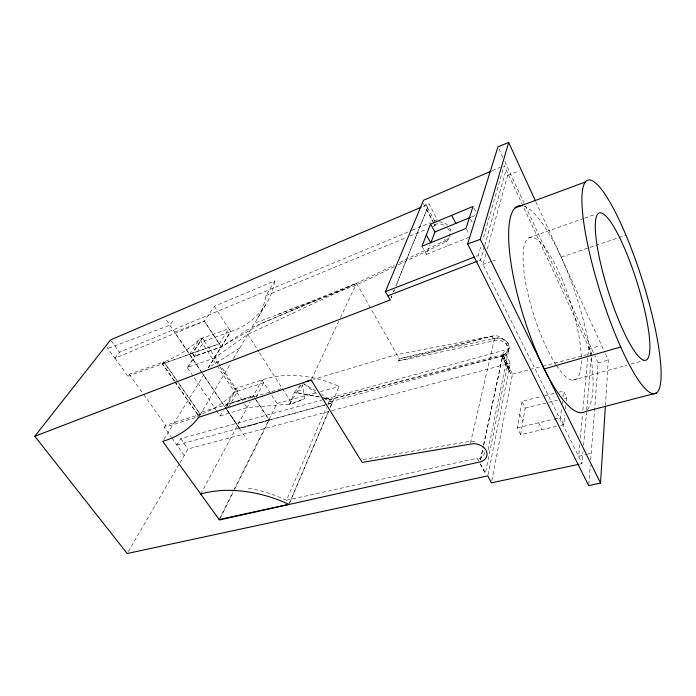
<?xml version="1.0" encoding="UTF-8"?>
<svg xmlns="http://www.w3.org/2000/svg" width="696" height="696" viewBox="0 0 696 696"><rect width="100%" height="100%" fill="white"/><g stroke="black" fill="none" stroke-linecap="round" stroke-linejoin="round"><path stroke-width="0.52" stroke-dasharray="3.48 2.61" d="M605.433 405.359L608.295 360.058L605.155 353.194M588.79 484.607L590.286 465.215M590.704 459.838L598.177 362.903L594.993 356.03M302.125 384.792L301.716 389.882L297.244 391.222L296.444 392.683L320.491 397.094L294.425 392.24L289.649 404.159L304.57 398.704L302.586 384.879M579.881 464.102L581.987 463.649L583.03 451.774M583.596 445.292L586.615 410.718M586.711 409.639L591.626 353.472L504.208 165.544L482.693 240.033M579.725 444.518L578.628 456.315L581.987 463.649M580.316 438.08L582.5 414.485M582.891 410.188L588.764 346.738M560.576 425.404L563.682 424.682L564.769 415.26M565.483 409.057L565.952 405.011M566.422 400.966L566.77 397.938L563.682 391.056L559.471 392.1M563.682 424.682L560.471 417.661L561.602 408.291M562.107 404.124L562.472 401.113M562.951 397.085L563.682 391.056M556.443 426.361L520.669 434.635L525.158 408.065L521.974 401.348L541.592 396.511M520.669 434.635L517.354 427.796L521.974 401.348M491.794 480.701L512.491 374.109L509.463 367.688L507.95 368.062L501.999 356.178L502.947 354.821L505.244 353.794A10.431 8.578 11 0 0 507.645 342.71A10.431 8.578 11 0 0 494.552 338.526L491.715 336.229L395.058 354.986L313.618 379.355M184.266 455.454L176.836 445.048L180.699 438.593L503.773 350.349L510.298 363.147L508.924 370.011L512.047 376.423M488.009 474.811L509.463 367.688M480.197 463.858L485.39 473.228L506.81 368.14M488.105 449.807L509.054 348.261M480.423 459.804L483.363 446.049M483.59 444.988L503.773 350.349M480.579 459.769L482.833 449.19M483.737 444.953L502.46 357.091L501.999 356.178C514.683 350.958 502.86 332.183 491.715 336.229L399.26 358.788L398.477 360.989L491.715 336.229L494.03 340.77A10.466 8.587 11.1 0 1 507.079 344.981A10.466 8.587 11.1 0 1 504.8 356.039L502.329 357.126M470.452 443.152L494.552 338.526A10.431 8.578 11 0 1 507.602 342.728A10.431 8.578 11 0 1 505.244 353.794L502.947 354.821L509.881 371.89L501.999 356.178M485.878 254.04L483.007 264.402L578.628 456.315L586.493 454.427M487.313 248.864L508.202 173.408M484.433 246.462L480.614 259.991L478.596 260.765M484.729 245.427L506.209 169.485M491.62 261.409L483.007 264.402L478.204 255.554L481.197 245.21M398.269 264.819L443.9 242.878L444.613 240.86A10.945 9.727 18 0 0 449.764 236.44M502.46 357.091L508.924 370.011L507.95 368.062L508.706 369.524L509.385 367.705L502.947 354.821L503.634 354.516L502.677 355.856L503.147 356.787M421.959 246.288L426.535 254.353L430.093 244.844M432.99 226.522L434.991 225.695L435.74 223.729M391.048 297.966L391.857 295.957M393.484 291.946L394.293 289.936M434.217 221.058L437.227 219.805L429.101 203.867L395.92 285.925L427.631 207.669L424.551 202.11M391.135 297.931L391.952 295.922M393.571 291.911L394.388 289.901M288.875 504.33L328.416 411.58M330.121 407.595L339.091 386.558A89.923 66.338 23.4 0 0 261.896 379.946L235.718 388.446L225.721 406.116M289.806 502.495L328.773 411.04M330.47 407.064L332.07 402.94L327.886 404.08M248.411 488.244A103.086 68.025 23.6 0 1 286.508 500.233L326.441 407.621M328.155 403.645L329.878 399.661M311.643 379.103L338.621 321.491M340.448 317.585L356.509 283.307L394.684 264.915M219.101 519.538L233.108 491.48M233.586 490.515L277.034 403.454L316.332 392.753M220.415 518.033L234.43 489.906M234.917 488.94L269.282 420.001L256.45 400.426M256.232 396.868L263.714 382.765L261.896 379.946L251.882 398.564M239.276 428.179L326.833 404.367M200.752 494.03L250.177 401.81M228.68 407.056L237.545 391.239L219.684 364.252M216.473 410.605L220.136 415.99L223.181 410.605M225.765 407.978L234.683 392.17L237.545 391.239M128.281 551.65L179.377 463.858M179.916 462.927L188.05 448.946L330.809 410.945M199.769 415.46L230.75 363.147M233.517 358.475L254.388 323.231A103.939 80.753 37.7 0 0 265.976 295.661L274.868 280.827L214.281 306.301L204.337 321.178L114.823 358.231L106.897 347.139M257.642 318.324L266.568 303.238M289.649 404.159L301.733 383.679M174.4 380.764L162.69 363.825L164.082 361.816A36.062 11.206 -33.2 0 0 199.552 339.17L234.674 392.17A35.105 12.859 -33.7 0 1 200.274 414.355L199.056 416.417L164.334 427.396L171.242 437.053M214.916 357.039L214.238 358.135L187.18 367.514L215.864 409.709M239.607 348.2L208.234 367.827L230.741 331.627L228.827 328.651L202.466 338.117L192.557 353.229M163.83 439.481L205.39 372.421M208.234 367.827L230.663 331.644A101.564 79.936 38.1 0 0 274.868 280.827M174.2 380.903L162.42 363.991L219.249 343.694M219.266 343.902L228.827 328.651M164.334 427.396L165.631 425.343L200.274 414.355L177.558 381.434M187.18 367.514L204.398 341.031L230.741 331.627M188.198 367.166L195.472 355.952M370.385 307.815L356.509 283.307L262.148 323.083L221.18 346.947L194.462 356.3L192.479 353.35L202.423 338.16L219.092 363.356M189.538 354.386L199.552 339.17L202.423 338.16M162.42 363.991L163.83 361.929L200.274 414.355M172.739 321.195L169.868 325.206L107.854 348.478M114.91 358.109L127.803 376.153L129.195 374.222L163.83 361.929M114.823 358.231L119.399 352.211L411.127 230.672M294.425 392.24L300.315 385.123M197.133 416.208L202.597 411.649L281.95 388.577M277.6 314.54L356.509 283.307L247.785 334.393L214.246 358.135L219.614 366.226M192.479 353.35L194.462 356.3L221.206 346.895L249.803 328.303M399.582 262.557L444.613 240.86M394.38 266.69L355.543 285.36L254.388 323.231M492.255 170.685L500.224 167.257M423.116 206.425L429.101 203.867M427.553 207.704L435.374 222.502M433.547 222.859L422.724 202.171M251.882 327.468L320.578 298.454M220.136 415.99L247.054 407.578L292.111 403.958L304.57 398.704M412.128 230.254L430.198 222.729M265.976 295.661L405.994 237.701M409.988 236.048L426.996 229.01M471.514 216.926L475.412 215.325M426.535 254.353L470.444 236.77M476.186 256.337L478.204 255.554M507.68 175.305L518.442 171.146M127.803 376.153L219.284 343.763L204.415 321.056L174.67 332.07L202.249 373.091M221.206 346.895L204.337 321.178M529.082 237.719L583.718 218.466M584.736 218.109L594.854 214.551M492.577 261.078L495.456 260.078M561.167 257.102L588.938 247.732M589.964 247.385L625.965 235.231M263.714 382.765L237.545 391.213L235.718 388.446M253.335 395.859L226.731 404.315L228.157 406.438L226.748 404.341L253.361 395.894L254.51 397.651M269.274 420.001L239.85 428.875L202.858 373.987M588.546 349.053L598.804 346.077M598.177 362.903L608.295 360.058M572.791 380.19L626.783 365.226M630.941 364.078L644.435 360.337M320.473 391.622L339.091 386.558M176.836 445.048L326.92 404.506M327.973 404.228L332.166 403.088M323.309 398.069L329.878 399.46L501.233 355.004L501.807 356.143L331.131 401.514L329.878 399.46L321.595 394.449M331.853 410.666L510.298 363.147M512.491 374.109L541.645 366.505M542.689 366.235L591.626 353.472M322.579 397.555L329.878 399.46L501.807 356.143M544.733 395.737L555.26 393.136M525.158 408.065L545.76 403.045M548.918 402.279L557.322 400.235M564.673 398.443L566.77 397.938M587.476 454.192L590.417 453.479M517.354 427.796L553.216 419.366M554.251 419.123L560.471 417.661M286.508 500.233L477.082 458.238L479.675 462.927M398.46 361.006L494.03 340.77M491.959 338.995L494.552 338.526L399.217 358.718L370.925 308.754M363.19 459.508L470.905 441.186A11.963 9.083 13.6 0 1 476.986 442.238M324.205 398.521L332.244 402.601L329.878 399.46M302.281 382.748L317.002 391.665M303.961 384.018L318.185 394.754M171.869 437.932L176.888 444.962M129.195 374.222L143.011 393.614M143.637 394.493L165.631 425.343M111.247 340.727L119.399 352.211M180.699 438.593L188.05 448.946M174.818 381.791L198.386 415.616M164.047 361.85L176.941 380.538M175.018 381.66L198.438 415.529M239.328 428.092L225.721 408.065L246.802 439.341M166.448 320.116L200.996 371.386M201.596 372.282L225.113 407.169M220.206 367.123L244.07 403.08M244.67 403.976L247.054 407.578M202.466 338.117L204.398 341.031M255.101 398.547L269.23 420.088M214.281 306.301L230.663 331.644M261.896 379.946L277.034 403.454M247.785 334.393L258.86 351.785M259.443 352.698L292.111 403.958M444.7 239.285L448.233 245.662M466.433 229.367L468.939 233.995M470.54 219.049L472.497 222.694M480.397 463.919L485.39 473.228M474.011 208.234L475.925 211.828M426.77 209.644L433.643 222.624M434.026 223.808L434.991 225.695M501.233 355.004L509.881 371.89M502.999 354.803L508.411 365.765L508.706 369.524M519.703 414.346L522.948 421.124M538.695 422.776L541.958 429.71M498.867 148.77L502.964 157.609M504.791 161.542L524.836 204.763M525.289 205.746L594.532 355.047M535.833 201.77L604.702 352.211M523.749 206.147A108.211 28.232 72.5 0 1 578.393 302.612A108.211 28.232 72.5 0 1 586.98 410.04M581.334 360.589A74.707 19.445 72.5 0 1 556.565 365.687M556 364.826A74.707 19.445 72.5 0 1 523.183 262.479A74.707 19.445 72.5 0 1 550.432 255.858A74.707 19.445 72.5 0 1 581.325 358.666M484.633 452.461A11.963 9.083 13.6 0 1 477.908 459.256M438.993 221.859A10.945 9.727 18 0 1 447.589 225.252M449.747 228.175A10.945 9.727 18 0 1 450.721 233.221M447.519 227.914A10.979 9.744 18.1 0 1 443.9 242.878M434.617 224.486A10.979 9.744 18.1 0 1 445.431 226.043"/><path stroke-width="1.04" d="M535.381 200.787L508.689 142.489L497.953 146.804L467.625 243.913L588.712 485.678L600.526 483.024L605.363 406.438M600.526 483.024L480.275 239.354L508.689 142.489M470.54 217.326L434.93 231.951L430.807 242.939L426.335 234.987M430.554 224.103L421.959 246.288L465.928 228.445L473.054 206.434L430.554 224.103L434.93 231.951M578.828 464.319L491.376 482.833L487.8 475.873L127.194 553.511L34.8 436.27L390.325 299.941L385.384 291.668L423.525 200.257L491.254 171.112M34.8 436.27L110.621 339.848L421.115 207.278M385.384 291.668L474.167 257.129M387.855 295.809L477.587 261.157M515.057 207.965L585.458 181.969M467.625 243.913L480.275 239.354M311.182 380.077L198.665 417.33A118.851 84.729 35.3 0 1 162.69 441.316L219.449 519.973L480.127 461.892A12.023 9.118 13.5 0 0 485.982 450.234A12.023 9.118 13.5 0 0 470.226 444.144L362.155 462.396L311.182 380.077L305.962 381.591M544.22 368.932L620.762 347.008M656.493 393.04L584.953 411.684A108.211 28.232 72.5 0 1 522.766 313.896A108.211 28.232 72.5 0 1 522.113 205.746M219.101 519.538L288.875 504.33A103.443 68.078 23.4 0 0 250.621 492.29L242.947 491.185A103.443 68.078 23.4 0 0 200.752 494.03M451.565 215.369L455.906 223.338M583.553 221.006A111.899 21.898 72.5 0 0 650.36 392.796A111.899 21.898 72.5 0 0 630.75 247.063A111.899 21.898 72.5 0 0 583.553 221.006M597.429 247.654A77.239 15.077 72.5 0 0 644.435 360.337A77.239 15.077 72.5 0 0 625.991 251.769A77.239 15.077 72.5 0 0 597.429 247.654"/></g></svg>
